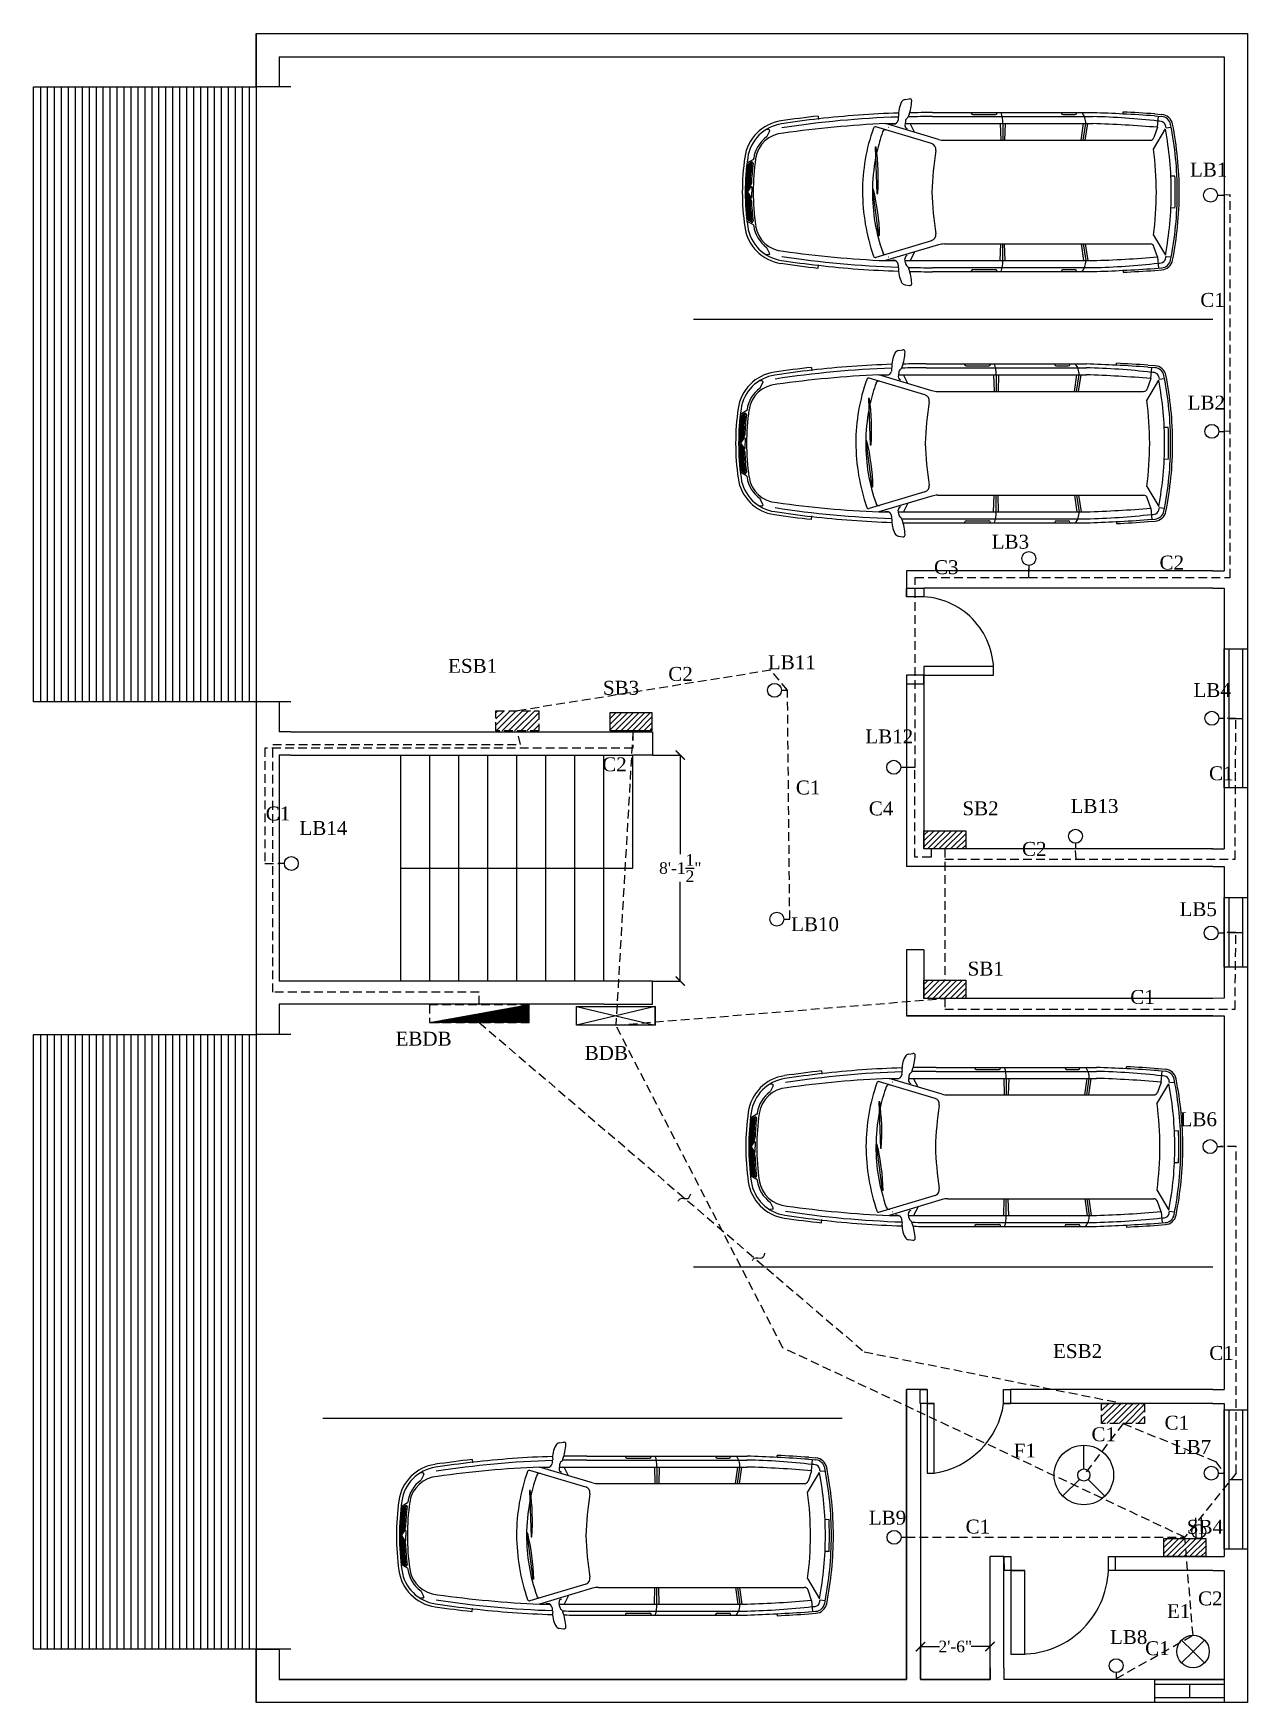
# Model space of a CAD drawing. Header units: inches. Extents: x -2152 to 9073, y -5017 to 214.
# Drawn here: x -1059 to -536, y -621 to 99 of the extents above; entities that cross this region are included whole.
import ezdxf

# ---------------------------------------------------------------- set-up
doc = ezdxf.new("R2010")
doc.units = ezdxf.units.IN
doc.header["$LTSCALE"] = 15
doc.header["$MEASUREMENT"] = 0
doc.header["$PDMODE"] = 1
doc.header["$PDSIZE"] = 120
doc.linetypes.add('HIDDEN', pattern=[0.375, 0.25, -0.125])
for name, color, linetype in [('cad-block.com', 7, 'Continuous'), ('conduit break', 7, 'Continuous'), ('Doors', 46, 'Continuous'), ('Electrical', 7, 'Continuous'), ('Emergency', 130, 'HIDDEN'), ('Fittings', 7, 'Continuous'), ('Hidden', 242, 'HIDDEN'), ('Text', 7, 'Continuous'), ('Windows', 140, 'Continuous')]:
    doc.layers.add(name, color=color, linetype=linetype)
doc.styles.get("Standard").update_dxf_attribs({"font": 'times.ttf'})
doc.dimstyles.get("Standard").update_dxf_attribs({"dimtxt": 5, "dimasz": 4, "dimexe": 0.18, "dimexo": 0.0625, "dimgap": 0.09, "dimtad": 0, "dimtih": 1, "dimtoh": 1, "dimdec": 4, "dimzin": 0, "dimdsep": 46, "dimlunit": 4, "dimtxsty": 'Standard', "dimblk": 'ARCHTICK', "dimcen": 6, "dimadec": 0, "dimazin": 0, "dimtfac": 1, "dimtdec": 4, "dimtofl": 0, "dimtmove": 0, "dimatfit": 3, "dimfxl": 1, "dimtolj": 1, "dimtzin": 0, "dimarcsym": 0})

# ---------------------------------------------------------------- blocks, each defined once
blk = doc.blocks.new('A$C1AFB6E19')
for p, q in [((1633, 1868), (1676, 1874)), ((760, 1699), (763, 1666)), ((1909, 1735), (3517, 1735)), ((1909, 1695), (3517, 1695)), ((2296, 1730), (2296, 1735)), ((2311, 1715), (2540, 1715)), ((2555, 1730), (2555, 1735)), ((3201, 1730), (3201, 1735)), ((3216, 1715), (3336, 1715)), ((3351, 1730), (3351, 1735)), ((3818, 1722), (3819, 1742)), ((4134, 1703), (4205, 1697)), ((4136, 1723), (4207, 1717)), ((4164, 1588), (4174, 1699)), ((266, 1564), (240, 1566)), ((274, 1550), (247, 1495)), ((1898, 1424), (1339, 1591)), ((1436, 1625), (1535, 1625)), ((1968, 1466), (1436, 1625)), ((1564, 1668), (1563, 1660)), ((1635, 1646), (1631, 1607)), ((1633, 1625), (3517, 1625)), ((1727, 1538), (1683, 1625)), ((2587, 1625), (2592, 1458)), ((2611, 1625), (2611, 1458)), ((2636, 1625), (2631, 1458)), ((3399, 1458), (3423, 1625)), ((3419, 1458), (3444, 1625)), ((3439, 1458), (3464, 1625)), ((4123, 1369), (4243, 1571)), ((4164, 1588), (4128, 1484)), ((4249, 1582), (4298, 1588)), ((1333, 1389), (1350, 924)), ((1343, 1389), (1333, 1389)), ((2026, 1458), (4090, 1458)), ((112, 1266), (47, 1227)), ((92, 1237), (64, 1220)), ((40, 938), (87, 1008)), ((4338, 1098), (4298, 1096)), ((40, 937), (87, 867)), ((52, 938), (86, 988)), ((52, 937), (86, 886)), ((95, 986), (95, 938)), ((95, 889), (95, 937)), ((1316, 963), (1307, 962)), ((1307, 962), (1367, 500)), ((1350, 924), (1359, 924)), ((4338, 777), (4298, 779)), ((112, 609), (47, 647)), ((92, 638), (64, 654)), ((4123, 505), (4243, 304)), ((274, 325), (247, 380)), ((1898, 450), (1339, 283)), ((1367, 500), (1377, 502)), ((1968, 408), (1436, 250)), ((1727, 336), (1683, 250)), ((2026, 417), (4090, 417)), ((2587, 250), (2592, 417)), ((2611, 250), (2611, 417)), ((2636, 250), (2631, 417)), ((3399, 417), (3423, 250)), ((3419, 417), (3444, 250)), ((3439, 417), (3464, 250)), ((4164, 287), (4128, 390)), ((266, 311), (240, 308)), ((760, 175), (763, 209)), ((1436, 250), (1535, 250)), ((1564, 207), (1563, 215)), ((1635, 228), (1631, 267)), ((1633, 250), (3517, 250)), ((1909, 180), (3517, 180)), ((4134, 172), (4205, 178)), ((4164, 287), (4174, 175)), ((4249, 293), (4298, 287)), ((1633, 7), (1676, 0)), ((1909, 140), (3517, 140)), ((2296, 145), (2296, 140)), ((2311, 160), (2540, 160)), ((2555, 145), (2555, 140)), ((3201, 145), (3201, 140)), ((3216, 160), (3336, 160)), ((3351, 145), (3351, 140)), ((3818, 153), (3819, 133)), ((4136, 152), (4207, 158))]:
    blk.add_line(p, q)
for centre, radius, start, end in [((1821, 1719), 255, 151.2266, 184.9942), ((1641, 1818), 50, 99.2101, 151.2266), ((1207, 1874), 492, 339.878, 357.6913), ((1679, 1855), 20, 357.6913, 99.2101), ((1947, -9037), 10802, 96.3074, 98.2959), ((1864, -7926), 9621, 91.7716, 98.7656), ((1864, -7925), 9660, 91.7707, 96.5449), ((1467, 1688), 100, 348.1083, 4.9942), ((1685, 1641), 50, 128.1727, 173.5799), ((1629, 1713), 41.1, 308.1727, 348.7801), ((1909, -11066), 12761, 90, 91.096), ((1909, -11066), 12801, 90, 91.0305), ((2311, 1730), 15, 180, 270), ((2540, 1730), 15, 270, 0), ((2308, 1636), 304, 357.8813, 18.9108), ((3216, 1730), 15, 180, 270), ((3336, 1730), 15, 270, 0), ((3289, 1633), 155, 356.9873, 40.8552), ((3382, -5036), 6732, 83.2825, 88.8635), ((2918, -15899), 17643, 87.0782, 88.0562), ((2918, -15899), 17643, 86.0493, 87.0782), ((2918, -15899), 17663, 86.0493, 87.0782), ((4197, 1597), 100, 11.2743, 85.133), ((4197, 1597), 120, 11.2743, 85.133), ((450, 1226), 430, 98.2959, 171.9694), ((450, 1226), 400, 98.2959, 171.9694), ((431, 1231), 300, 93.6894, 171.9063), ((265, 1554), 10, 333.5251, 84.6577), ((1864, -7925), 9660, 96.5449, 98.7615), ((1891, -8916), 10550, 92.471, 98.0602), ((3099, 943), 1894, 160.3901, 180.0138), ((1333, 1572), 20, 73.3881, 160.3901), ((3099, 943), 1794, 160.5282, 167.22), ((1435, 1531), 30, 73.3881, 160.5282), ((2076, -22441), 24034, 91.4468, 91.4503), ((2145, -19955), 21585, 91.6727, 91.7127), ((1514, 1670), 50, 271.6727, 348.1083), ((1661, 1604), 30, 173.5799, 258.0136), ((3151, -10456), 12086, 85.1894, 88.2799), ((2262, -19974), 21708, 84.8788, 84.958), ((4195, 1597), 50, 10.5383, 85.133), ((887, 937), 3415, 0, 10.6867), ((887, 982), 3415, 10.1152, 10.5383), ((887, 937), 3475, 0, 11.2743), ((887, 937), 3495, 0, 11.2743), ((431, 1231), 320, 125.7107, 171.9063), ((238, 1499), 10, 305.7107, 333.5251), ((-889, 1077), 2253, 356.1076, 7.9577), ((1881, 1367), 60, 348.9049, 73.3881), ((5543, 802), 3645, 171.2702, 177.8764), ((2026, 1658), 200, 253.3881, 270), ((4090, 1498), 40, 270, 340.5991), ((887, 937), 3265, 0, 7.6043), ((2495, 938), 2495, 171.9694, 180.0078), ((2495, 938), 2465, 171.9694, 180.0078), ((2495, 938), 2455, 173.7472, 180), ((2495, 938), 2443, 173.3007, 179.5727), ((74, 1203), 20, 120.4766, 173.7472), ((2495, 938), 2431, 173.0859, 179.1361), ((2495, 938), 2419, 172.8771, 178.6898), ((98, 1228), 10, 353.0944, 120.4766), ((2495, 938), 2405, 173.0944, 177.9556), ((2495, 938), 2385, 171.9063, 180.0078), ((2495, 938), 2405, 171.9063, 172.157), ((3099, 943), 1794, 169.095, 180.0138), ((62, 1024), 30, 326.36, 357.9556), ((887, 937), 3455, 0, 2.6628), ((2495, 937), 2495, 179.9922, 188.0306), ((2495, 937), 2465, 179.9922, 188.0306), ((2495, 937), 2455, 180, 186.2528), ((2495, 937), 2443, 180.4273, 186.6993), ((2495, 937), 2431, 180.8639, 186.9141), ((2495, 937), 2419, 181.3102, 187.1229), ((90, 986), 5, 0, 146.4863), ((90, 889), 5, 213.5137, 0), ((62, 850), 30, 2.0444, 33.64), ((2495, 937), 2405, 182.0444, 186.9056), ((2495, 937), 2385, 179.9922, 188.0937), ((3239, 955), 2034, 180.3247, 198.9193), ((3100, 932), 1795, 179.6316, 199.4683), ((-875, 440), 2253, 1.5598, 13.4099), ((5543, 1072), 3645, 182.1236, 188.7298), ((887, 937), 3265, 352.3957, 0), ((887, 937), 3415, 349.3133, 0), ((887, 937), 3475, 348.7257, 0), ((887, 937), 3495, 348.7257, 0), ((887, 937), 3455, 357.3372, 0), ((450, 648), 430, 188.0306, 261.7041), ((450, 648), 400, 188.0306, 261.7041), ((74, 672), 20, 186.2528, 239.5234), ((98, 646), 10, 239.5234, 6.9056), ((2495, 937), 2405, 187.843, 188.0937), ((431, 643), 320, 188.0937, 234.2893), ((431, 643), 300, 188.0937, 266.3106), ((1881, 508), 60, 286.6119, 11.0951), ((238, 375), 10, 26.4749, 54.2893), ((1891, 10790), 10550, 261.9398, 267.529), ((2026, 217), 200, 90, 106.6119), ((4090, 377), 40, 19.4009, 90), ((265, 320), 10, 275.3423, 26.4749), ((1947, 10912), 10802, 261.7041, 263.6926), ((1864, 9800), 9660, 261.2385, 263.4551), ((1864, 9801), 9621, 261.2344, 268.2284), ((1864, 9800), 9660, 263.4551, 268.2293), ((1864, 9800), 9660, 263.4551, 268.2293), ((1333, 302), 20, 199.6099, 286.6119), ((1435, 343), 30, 199.4718, 286.6119), ((2076, 24316), 24034, 268.5497, 268.5532), ((2145, 21830), 21585, 268.2873, 268.3273), ((1514, 204), 50, 11.8917, 88.3273), ((1467, 186), 100, 355.0058, 11.8917), ((1821, 155), 255, 175.0058, 208.7734), ((1661, 271), 30, 101.9864, 186.4201), ((1685, 234), 50, 186.4201, 231.8273), ((1629, 162), 41.1, 11.2199, 51.8273), ((1909, 12940), 12761, 268.904, 270), ((1207, 1), 492, 2.3087, 20.122), ((2308, 238), 304, 341.0892, 2.1187), ((3289, 241), 155, 319.1448, 3.0127), ((3151, 12331), 12086, 271.7201, 274.8106), ((3382, 6911), 6732, 271.1365, 276.7175), ((2918, 17773), 17643, 272.9218, 273.9507), ((2262, 21848), 21708, 275.042, 275.1212), ((4195, 277), 50, 274.867, 349.4617), ((4197, 277), 100, 274.867, 348.7257), ((4197, 277), 120, 274.867, 348.7257), ((887, 893), 3415, 349.4617, 349.8848), ((1641, 56), 50, 208.7734, 260.7899), ((1679, 20), 20, 260.7899, 2.3087), ((1909, 12940), 12801, 268.9695, 270), ((2311, 145), 15, 90, 180), ((2540, 145), 15, 0, 90), ((3216, 145), 15, 90, 180), ((3336, 145), 15, 0, 90), ((2918, 17773), 17643, 271.9438, 272.9218), ((2918, 17773), 17663, 272.9218, 273.9507)]:
    blk.add_arc(centre, radius, start, end)
blk = doc.blocks.new('A$C6DF15AF1')
at = {"layer": 'cad-block.com'}
blk.add_blockref('A$C1AFB6E19', (0, 0), dxfattribs=at)
blk = doc.blocks.new('door small')
at = {"layer": 'Doors'}
for p, q in [((281.5, -407.5), (278.5, -407.5)), ((278.5, -407.5), (278.5, -431.5)), ((281.5, -431.5), (281.5, -407.5)), ((251.5, -437.5), (251.5, -431.5)), ((251.5, -431.5), (254.5, -431.5)), ((254.5, -431.5), (254.5, -437.5)), ((278.5, -431.5), (281.5, -431.5)), ((281.5, -431.5), (281.5, -437.5)), ((284.5, -431.5), (281.5, -431.5)), ((284.5, -437.5), (284.5, -431.5)), ((254.5, -437.5), (251.5, -437.5)), ((281.5, -437.5), (284.5, -437.5))]:
    blk.add_line(p, q, dxfattribs=at)
blk.add_arc((280, -433), 25.54, 86.63354, 176.63354, dxfattribs=at)
blk = doc.blocks.new('ENTRANCE')
for p, q in [((729.24, 249.93), (729.24, 515.18)), ((732.24, 515.18), (732.24, 249.93)), ((735.24, 515.18), (735.24, 249.93)), ((738.24, 515.18), (738.24, 249.93)), ((741.24, 515.18), (741.24, 249.93)), ((744.24, 515.18), (744.24, 249.93)), ((747.24, 515.18), (747.24, 249.93)), ((750.24, 515.18), (750.24, 249.93)), ((753.24, 515.18), (753.24, 249.93)), ((756.24, 515.18), (756.24, 249.93)), ((759.24, 515.18), (759.24, 249.93)), ((762.24, 515.18), (762.24, 249.93)), ((765.24, 515.18), (765.24, 249.93)), ((768.24, 515.18), (768.24, 249.93)), ((771.24, 515.18), (771.24, 249.93)), ((774.24, 515.18), (774.24, 249.93)), ((777.24, 515.18), (777.24, 249.93)), ((780.24, 515.18), (780.24, 249.93)), ((783.24, 515.18), (783.24, 249.93)), ((786.24, 515.18), (786.24, 249.93)), ((789.24, 515.18), (789.24, 249.93)), ((789.24, 515.18), (789.24, 249.93)), ((792.24, 515.18), (792.24, 249.93)), ((795.24, 515.18), (795.24, 249.93)), ((798.24, 515.18), (798.24, 249.93)), ((801.24, 515.18), (801.24, 249.93)), ((804.24, 515.18), (804.24, 249.93)), ((807.24, 515.18), (807.24, 249.93)), ((810.24, 515.18), (810.24, 249.93)), ((813.24, 515.18), (813.24, 249.93)), ((816.24, 515.18), (816.24, 249.93)), ((819.24, 515.18), (819.24, 249.93)), ((822.24, 515.18), (822.24, 249.93)), ((825.24, 515.18), (825.24, 249.93))]:
    blk.add_line(p, q)
blk = doc.blocks.new('_ArchTick')
at = {"color": 0, "linetype": 'ByBlock', "const_width": 0.15}
blk.add_lwpolyline([(-0.5, -0.5), (0.5, 0.5)], dxfattribs=at)
blk = doc.blocks.new('*D107')
at = {"layer": 'Defpoints', "color": 0, "transparency": 16777216}
for p in [(-792.23, -212.49), (-792.23, -309.99), (-780.3, -309.99)]:
    blk.add_point(p, dxfattribs=at)
at = {"layer": 'Text', "color": 0, "lineweight": -2, "transparency": 16777216}
for p, q in [((-792.17, -212.49), (-780.12, -212.49)), ((-780.3, -212.49), (-780.3, -255.29)), ((-780.3, -309.99), (-780.3, -267.2)), ((-792.17, -309.99), (-780.12, -309.99))]:
    blk.add_line(p, q, dxfattribs=at)
at = {"layer": 'Text', "color": 0, "lineweight": -2, "transparency": 16777216, "xscale": 4, "yscale": 4, "zscale": 4}
for p, rotation in [((-780.3, -212.49), 90), ((-780.3, -309.99), 270)]:
    blk.add_blockref('_ArchTick', p, dxfattribs=dict(at, rotation=rotation))
at = {"layer": 'Text', "color": 0, "transparency": 16777216, "insert": (-780.3, -261.24), "char_height": 5, "attachment_point": 5}
blk.add_mtext('\\A1;8\'-1{\\H1.000000x;\\S1/2;}"', dxfattribs=at)
blk = doc.blocks.new('door s')
at = {"layer": 'Doors'}
for p, q in [((1460.33, -82.85), (1454.33, -82.85)), ((1454.33, -82.85), (1454.33, -118.85)), ((1460.33, -118.85), (1460.33, -82.85)), ((1415.33, -124.85), (1415.33, -118.85)), ((1415.33, -118.85), (1418.33, -118.85)), ((1418.33, -118.85), (1418.33, -124.85)), ((1454.33, -118.85), (1460.33, -118.85)), ((1460.33, -118.85), (1454.33, -118.85)), ((1460.33, -118.85), (1463.33, -118.85)), ((1460.33, -124.85), (1460.33, -118.85)), ((1463.33, -118.85), (1463.33, -124.85)), ((1418.33, -124.85), (1415.33, -124.85)), ((1463.33, -124.85), (1460.33, -124.85))]:
    blk.add_line(p, q, dxfattribs=at)
blk.add_arc((1455.83, -120.35), 37.53, 87.70939, 177.70939, dxfattribs=at)
blk = doc.blocks.new('Window Toilet')
at = {"layer": 'Windows'}
for p, q in [((293, -254.5), (329, -254.5)), ((293, -266.5), (293, -254.5)), ((293, -257), (329, -257)), ((311, -257), (311, -264)), ((329, -254.5), (329, -266.5)), ((329, -264), (293, -264)), ((329, -266.5), (293, -266.5))]:
    blk.add_line(p, q, dxfattribs=at)
blk = doc.blocks.new('Window Big')
at = {"layer": 'Windows'}
for p, q in [((367.2, -212.7), (439.2, -212.7)), ((367.2, -224.7), (367.2, -212.7)), ((367.2, -215.2), (439.2, -215.2)), ((403.2, -215.2), (403.2, -222.2)), ((439.2, -212.7), (439.2, -224.7)), ((439.2, -222.2), (367.2, -222.2)), ((439.2, -224.7), (367.2, -224.7))]:
    blk.add_line(p, q, dxfattribs=at)
blk = doc.blocks.new('door 2')
at = {"layer": 'Doors'}
for p, q in [((622.04, -394.53), (619.04, -394.53)), ((619.04, -394.53), (619.04, -424.53)), ((622.04, -424.53), (622.04, -394.53)), ((586.04, -430.53), (586.04, -424.53)), ((586.04, -424.53), (589.04, -424.53)), ((589.04, -424.53), (589.04, -430.53)), ((619.04, -424.53), (622.04, -424.53)), ((622.04, -424.53), (619.04, -424.53)), ((622.04, -424.53), (625.04, -424.53)), ((622.04, -430.53), (622.04, -424.53)), ((625.04, -424.53), (625.04, -430.53)), ((589.04, -430.53), (586.04, -430.53)), ((625.04, -430.53), (622.04, -430.53))]:
    blk.add_line(p, q, dxfattribs=at)
blk.add_arc((624.25, -429.74), 35.59, 98.41372, 171.58628, dxfattribs=at)
blk = doc.blocks.new('*D117')
at = {"layer": 'Defpoints', "color": 0, "transparency": 16777216}
for p in [(-646.73, -597.07), (-676.73, -611.24), (-646.73, -611.24)]:
    blk.add_point(p, dxfattribs=at)
at = {"layer": 'Text', "color": 0, "lineweight": -2, "transparency": 16777216}
for p, q in [((-676.73, -611.18), (-676.73, -596.89)), ((-676.73, -597.07), (-668.59, -597.07)), ((-646.73, -597.07), (-654.87, -597.07)), ((-646.73, -611.18), (-646.73, -596.89))]:
    blk.add_line(p, q, dxfattribs=at)
at = {"layer": 'Text', "color": 0, "lineweight": -2, "transparency": 16777216, "xscale": 4, "yscale": 4, "zscale": 4, "rotation": 180}
blk.add_blockref('_ArchTick', (-676.73, -597.07), dxfattribs=at)
at = {"layer": 'Text', "color": 0, "lineweight": -2, "transparency": 16777216, "xscale": 4, "yscale": 4, "zscale": 4}
blk.add_blockref('_ArchTick', (-646.73, -597.07), dxfattribs=at)
at = {"layer": 'Text', "color": 0, "transparency": 16777216, "insert": (-661.73, -597.07), "char_height": 5, "attachment_point": 5}
blk.add_mtext('\\A1;2\'-6"', dxfattribs=at)
blk = doc.blocks.new('switch board')
at = {"layer": 'Fittings'}
h = blk.add_hatch(dxfattribs=at)
h.set_pattern_fill('ANSI31', color=256, scale=14, style=0)
h.paths.add_polyline_path([(-262.5, -452.62), (-262.5, -444.78), (-280.5, -444.78), (-280.5, -452.62)])
blk.add_lwpolyline([(-280.5, -444.78), (-262.5, -444.78), (-262.5, -452.62), (-280.5, -452.62)], close=True, dxfattribs=at)
blk = doc.blocks.new('LBulb')
blk.add_line((-245.4, -401.1), (-241, -401.1))
blk.add_circle((-250.4, -401.1), 5.03)
blk = doc.blocks.new('fan')
at = {"layer": 'Fittings'}
for p, q in [((-299.4, -397), (-299.4, -380)), ((-302.6, -404.5), (-314.6, -416.4)), ((-296.3, -404.5), (-284.3, -416.5))]:
    blk.add_line(p, q, dxfattribs=at)
for radius in [21.4, 4.39]:
    blk.add_circle((-299.4, -401.4), radius, dxfattribs=at)
blk = doc.blocks.new('exhaust')
at = {"layer": 'Electrical'}
for q in [(-247.45, -491.65), (-247.45, -501.55), (-237.55, -491.65), (-237.55, -501.55)]:
    blk.add_line((-242.5, -496.6), q, dxfattribs=at)
blk.add_circle((-242.5, -496.6), 7, dxfattribs=at)
blk = doc.blocks.new('MDB')
at = {"layer": 'Fittings'}
for p, q in [((-280.48, -456.36), (-246.64, -464.37)), ((-246.64, -456.36), (-280.48, -464.37)), ((-246.64, -464.37), (-246.64, -456.36))]:
    blk.add_line(p, q, dxfattribs=at)
blk.add_lwpolyline([(-280.48, -456.36), (-246.64, -456.36), (-246.64, -464.37), (-280.48, -464.37)], close=True, dxfattribs=at)
blk = doc.blocks.new('esb')
at = {"layer": 'Emergency'}
h = blk.add_hatch(dxfattribs=at)
h.set_pattern_fill('ANSI31', color=256, scale=15, style=0)
h.paths.add_polyline_path([(-826.17, -128.35), (-826.17, -119.65), (-844.76, -119.65), (-844.76, -128.35)])
for p, q in [((-844.76, -119.65), (-826.17, -119.65)), ((-844.76, -128.35), (-844.76, -119.65)), ((-826.17, -119.65), (-826.17, -128.35)), ((-826.17, -128.35), (-844.76, -128.35))]:
    blk.add_line(p, q, dxfattribs=at)
blk = doc.blocks.new('ebdb')
at = {"layer": 'Emergency'}
h = blk.add_hatch(dxfattribs=at)
h.set_pattern_fill('ANSI31', color=256, style=0)
h.paths.add_polyline_path([(-845.15, -337.29), (-845.15, -329.54), (-888.04, -337.29)])
for p, q in [((-845.15, -329.54), (-888.04, -329.54)), ((-888.04, -329.54), (-888.04, -337.29)), ((-888.04, -337.29), (-845.15, -329.54)), ((-845.15, -337.29), (-845.15, -329.54)), ((-888.04, -337.29), (-845.15, -337.29))]:
    blk.add_line(p, q, dxfattribs=at)
blk = doc.blocks.new('2pin 5A socket at SB')
at = {"layer": 'Fittings'}
for p, q in [((-249.4, -380), (-254, -380)), ((-249.4, -384), (-254, -384)), ((-249.4, -380), (-239.6, -380)), ((-249.4, -384), (-239.6, -384))]:
    blk.add_line(p, q, dxfattribs=at)
blk.add_circle((-249.4, -382), 5, dxfattribs=at)

msp = doc.modelspace()

# ---------------------------------------------------------------- linework, layer by layer
for p, q in [((-963.23311, 98.81935), (-535.67061, 98.75685)), ((-963.23311, 75.75685), (-963.23311, 98.81935)), ((-963.23311, 98.75685), (-535.73311, 98.75685)), ((-963.23311, 98.75685), (-963.23311, 75.75685)), ((-535.73311, 98.75685), (-535.73311, -621.24315)), ((-535.67061, 98.75685), (-535.73311, -621.24315)), ((-953.23311, 88.75685), (-545.73311, 88.75685)), ((-953.23311, 88.75685), (-953.23311, 75.75685)), ((-545.73311, 88.75685), (-545.73311, -132.99315)), ((-1059.23311, 75.75685), (-963.23311, 75.75685)), ((-948.23311, 75.75685), (-963.23311, 75.75685)), ((-953.23311, 75.75685), (-963.23311, 75.75685)), ((-550.73311, -24.61815), (-774.65354, -24.61815)), ((-550.73311, -132.99315), (-682.73311, -132.99315)), ((-682.73311, -132.99315), (-682.73311, -144.22806)), ((-550.73311, -132.99315), (-545.73311, -132.99315)), ((-682.73311, -140.47806), (-675.23311, -140.47806)), ((-550.73311, -140.49315), (-675.23311, -140.49315)), ((-675.23311, -140.49315), (-675.23311, -144.22806)), ((-550.73311, -140.49315), (-545.73311, -140.49315)), ((-545.73311, -140.49315), (-545.73311, -252.99315)), ((-682.73311, -177.97806), (-682.73311, -260.49315)), ((-675.23311, -174.22806), (-675.23311, -252.99315)), ((-682.73311, -181.72806), (-675.23311, -181.72806)), ((-963.23311, -189.49315), (-1059.23311, -189.49315)), ((-963.23311, -189.49315), (-963.23311, -332.99315)), ((-948.23311, -189.49315), (-963.23311, -189.49315)), ((-948.23311, -189.49315), (-963.23311, -189.49315)), ((-953.23311, -189.49315), (-953.23311, -202.49315)), ((-948.23311, -202.49315), (-953.23311, -202.49315)), ((-948.23311, -202.49315), (-800.73311, -202.49315)), ((-800.73311, -202.49315), (-792.23311, -202.49315)), ((-792.23311, -202.49315), (-792.23311, -212.49315)), ((-953.23311, -212.49315), (-953.23311, -309.99315)), ((-948.23311, -212.49315), (-953.23311, -212.49315)), ((-948.23311, -212.49315), (-800.73311, -212.49315)), ((-900.73311, -309.99315), (-900.73311, -212.49315)), ((-888.23311, -309.99315), (-888.23311, -212.49315)), ((-875.73311, -309.99315), (-875.73311, -212.49315)), ((-863.23311, -309.99315), (-863.23311, -212.49315)), ((-850.73311, -309.99315), (-850.73311, -212.49315)), ((-838.23311, -309.99315), (-838.23311, -212.49315)), ((-825.73311, -309.99315), (-825.73311, -212.49315)), ((-813.23311, -309.99315), (-813.23311, -212.49315)), ((-800.73311, -261.24315), (-800.73311, -212.49315)), ((-792.23311, -212.49315), (-800.73311, -212.49315)), ((-550.73311, -252.99315), (-675.23311, -252.99315)), ((-900.73311, -261.24315), (-800.73311, -261.24315)), ((-675.23311, -260.49315), (-682.73311, -260.49315)), ((-550.73311, -260.49315), (-675.23311, -260.49315)), ((-545.73311, -260.49315), (-545.73311, -317.43065)), ((-682.73311, -296.49315), (-682.73311, -324.99315)), ((-675.23311, -296.49315), (-682.73311, -296.49315)), ((-675.23311, -296.49315), (-675.23311, -317.49315)), ((-948.23311, -309.99315), (-953.23311, -309.99315)), ((-813.23311, -309.99315), (-948.23311, -309.99315)), ((-792.23311, -309.99315), (-813.23311, -309.99315)), ((-792.23311, -319.99315), (-792.23311, -309.99315)), ((-948.23311, -319.99315), (-953.23311, -319.99315)), ((-953.23311, -319.99315), (-953.23311, -332.99315)), ((-813.23311, -319.99315), (-948.23311, -319.99315)), ((-813.23311, -319.99315), (-792.23311, -319.99315)), ((-550.73311, -317.49315), (-675.23311, -317.49315)), ((-545.73311, -317.43065), (-550.73311, -317.49315)), ((-682.73311, -324.99315), (-550.73311, -324.99315)), ((-550.73311, -324.99315), (-682.73311, -324.99315)), ((-545.73311, -324.99315), (-545.73311, -486.24315)), ((-1059.23311, -598.24315), (-1059.23311, -332.99315)), ((-1059.23311, -332.99315), (-963.23311, -332.99315)), ((-948.23311, -332.99315), (-963.23311, -332.99315)), ((-963.23311, -332.99315), (-963.23311, -598.24315)), ((-682.73311, -433.36815), (-774.65354, -433.36815)), ((-550.73311, -433.36815), (-682.73311, -433.36815)), ((-673.85687, -486.24315), (-682.73311, -486.24315)), ((-682.73311, -486.24315), (-682.73311, -606.24315)), ((-682.73311, -611.24315), (-682.73311, -486.24315)), ((-640.85687, -486.24315), (-637.85687, -486.24315)), ((-550.73311, -486.24315), (-637.85687, -486.24315)), ((-550.73311, -486.24315), (-545.73311, -486.24315)), ((-676.73311, -492.24315), (-676.73311, -606.24315)), ((-671.60687, -492.24315), (-676.73311, -492.24315)), ((-671.60687, -492.24315), (-670.85687, -492.24315)), ((-640.85687, -492.24315), (-637.85687, -492.24315)), ((-550.73311, -492.24315), (-637.85687, -492.24315)), ((-545.73311, -492.24315), (-545.73311, -558.2769)), ((-710.51612, -498.69024), (-934.43655, -498.69024)), ((-640.73311, -558.24315), (-646.73311, -558.24315)), ((-646.73311, -606.24315), (-646.73311, -558.24315)), ((-640.73311, -606.24315), (-640.73311, -558.24315)), ((-640.73311, -558.24315), (-640.70803, -564.2769)), ((-592.70803, -558.2769), (-550.73311, -558.2769)), ((-592.70803, -558.2769), (-592.70803, -564.24315)), ((-550.73311, -564.24315), (-595.70803, -564.24315)), ((-545.73311, -564.24315), (-545.73311, -611.24315)), ((-963.23311, -598.24315), (-1059.23311, -598.24315)), ((-963.23311, -621.24315), (-963.23311, -598.24314)), ((-963.23311, -598.24314), (-953.23311, -598.24315)), ((-953.23311, -598.24315), (-963.23311, -598.24314)), ((-963.23311, -598.24314), (-963.23311, -621.24315)), ((-963.23311, -598.24315), (-963.23311, -621.24315)), ((-948.23311, -598.24315), (-963.23311, -598.24315)), ((-953.23311, -598.24315), (-953.23311, -611.24315)), ((-953.23311, -598.24315), (-953.23311, -611.24315)), ((-953.23311, -611.24315), (-682.73311, -611.24315)), ((-682.73311, -611.24315), (-953.23311, -611.24315)), ((-676.73311, -606.24315), (-676.73311, -611.24315)), ((-646.73311, -611.24315), (-676.73311, -611.24315)), ((-676.73311, -611.24315), (-646.73311, -611.24315)), ((-646.73311, -611.24315), (-646.73311, -606.24315)), ((-545.73311, -611.24315), (-640.73311, -611.24315)), ((-535.73311, -621.24315), (-963.23311, -621.24315)), ((-535.73311, -621.24315), (-963.23311, -621.24315))]:
    msp.add_line(p, q)
at = {"layer": 'conduit break'}
for points in [[(-781.16556, -404.92097), (-780.40865, -403.86197), (-777.10781, -403.74945), (-775.79148, -401.72884)], [(-749.17419, -430.57755), (-748.41728, -429.51855), (-745.11644, -429.40603), (-743.80011, -427.38542)]]:
    msp.add_spline(points, degree=3, dxfattribs=at)
at = {"layer": 'Emergency'}
for p, q in [((-741.24076, -175.89387), (-850.52243, -193.39515)), ((-734.07672, -184.53952), (-741.24076, -175.89387)), ((-733.07944, -283.25133), (-734.07672, -184.53952)), ((-956.00205, -314.80433), (-956.00205, -208.00212)), ((-956.00205, -208.00212), (-849.19154, -208.00212)), ((-849.19154, -208.00212), (-850.52243, -202.0948)), ((-866.95802, -314.80433), (-956.00205, -314.80433)), ((-866.95802, -320.16667), (-866.95802, -314.80433)), ((-866.95802, -327.91497), (-701.01, -469.92558)), ((-701.01, -469.92558), (-589.35087, -492.15082)), ((-589.35087, -500.85047), (-606.27933, -523.06695)), ((-589.35087, -500.85047), (-549.44995, -517.16666)), ((-549.44995, -517.16666), (-545.73311, -522.25977))]:
    msp.add_line(p, q, dxfattribs=at)
at = {"layer": 'Fittings'}
for p, q in [((-550.73311, -132.99315), (-545.73311, -132.99315)), ((-550.73311, -140.49315), (-545.73311, -140.49315)), ((-948.23311, -202.49315), (-953.23311, -202.49315)), ((-800.73311, -202.49315), (-792.23311, -202.49315)), ((-948.23311, -212.49315), (-953.23311, -212.49315)), ((-550.79561, -252.99315), (-545.73311, -252.99315)), ((-550.73311, -260.49315), (-545.73311, -260.49315)), ((-948.23311, -309.99315), (-953.23311, -309.99315)), ((-948.23311, -319.99315), (-953.23311, -319.99315)), ((-953.23311, -319.99315), (-953.23311, -332.99315)), ((-813.23311, -319.99315), (-792.23311, -319.99315)), ((-550.73311, -324.99315), (-545.73311, -324.99315)), ((-550.73311, -486.24315), (-545.73311, -486.24315)), ((-550.73311, -492.24315), (-545.73311, -492.24315)), ((-550.73311, -558.2769), (-545.73311, -558.2769)), ((-550.73311, -564.24315), (-545.73311, -564.24315)), ((-682.73311, -606.24315), (-682.73311, -611.24315)), ((-676.73311, -606.24315), (-676.73311, -611.24315)), ((-646.73311, -606.24315), (-646.73311, -611.24315)), ((-640.73311, -606.24315), (-640.73311, -611.24315))]:
    msp.add_line(p, q, dxfattribs=at)
at = {"layer": 'Hidden'}
for p, q in [((-543.1589, 29.17611), (-546.09278, 29.08191)), ((-543.1589, -72.97369), (-543.1589, 29.17611)), ((-543.1589, -72.97369), (-545.73311, -72.83787)), ((-543.1589, -135.93951), (-543.1589, -72.97369)), ((-679.04062, -217.74409), (-679.04062, -135.93951)), ((-679.04062, -135.93951), (-630.00375, -135.93951)), ((-630.00375, -135.93951), (-630.00375, -132.01805)), ((-630.00375, -135.93951), (-543.1589, -135.93951)), ((-540.73311, -196.66165), (-545.51697, -196.59657)), ((-541.0901, -257.4233), (-540.73311, -196.66165)), ((-800.73311, -202.49315), (-808.08111, -329)), ((-800.73311, -202.49315), (-800.73311, -202.49315)), ((-800.73311, -202.49315), (-800.73311, -209.53783)), ((-800.73311, -209.53783), (-959.48354, -209.53783)), ((-959.48354, -209.53783), (-959.48354, -259.32531)), ((-682.64881, -217.74409), (-679.04062, -217.74409)), ((-679.2083, -256.56244), (-679.2083, -217.74409)), ((-672.18224, -256.56244), (-679.2083, -256.56244)), ((-666.23452, -252.99315), (-672.18224, -252.99315)), ((-672.18224, -252.99315), (-672.18224, -256.56244)), ((-666.23452, -252.99315), (-666.23452, -309.65323)), ((-666.23452, -252.99315), (-666.23452, -252.99315)), ((-666.23452, -252.99315), (-666.23452, -252.99315)), ((-666.23452, -252.99315), (-666.23452, -257.4233)), ((-666.23452, -257.4233), (-609.63772, -257.4233)), ((-609.63772, -257.4233), (-609.83885, -253.1376)), ((-609.63772, -257.4233), (-541.0901, -257.4233)), ((-959.48354, -259.32531), (-953.61806, -259.29321)), ((-540.73311, -288.98286), (-545.73311, -288.9619)), ((-541.09584, -322.07064), (-540.73311, -288.98286)), ((-808.08111, -329), (-666.23452, -317.49315)), ((-666.23452, -317.49315), (-666.23452, -322.07064)), ((-666.23452, -322.07064), (-541.09584, -322.07064)), ((-736.14284, -468.15605), (-808.08111, -329)), ((-540.56401, -381.39669), (-547.56925, -381.36776)), ((-540.56401, -522.25977), (-540.56401, -381.39669)), ((-562.7663, -549.91322), (-736.14284, -468.15605)), ((-540.56401, -522.25977), (-562.7663, -549.91322)), ((-682.73311, -549.91322), (-562.7663, -549.91322)), ((-559.18869, -592.19011), (-562.72198, -550.43698)), ((-592.30049, -610.90755), (-559.18869, -592.19011))]:
    msp.add_line(p, q, dxfattribs=at)

# ---------------------------------------------------------------- block references
for name, p in [('ENTRANCE', (-1788.47245, -439.42366)), ('MDB', (-544.5228, 135.36877)), ('ENTRANCE', (-1788.47245, -848.17366))]:
    msp.add_blockref(name, p)
at = {"xscale": 0.04300000000012005, "yscale": 0.04300000000012005, "zscale": 0.04300000000012005}
for p in [(-753.55722, -9.96348), (-756.42475, -118.34216), (-752.0359, -421.82508), (-902.70196, -589.48153)]:
    msp.add_blockref('A$C6DF15AF1', p, dxfattribs=at)
at = {"xscale": 0.5966070999190833, "yscale": 0.5966070999190833, "zscale": 0.5966070999190833, "rotation": 90}
msp.add_blockref('2pin 5A socket at SB', (-784.63719, -398.63703), dxfattribs=at)
at = {"layer": 'Doors', "xscale": 1.25, "yscale": 1.25, "zscale": 1.25, "rotation": 270}
msp.add_blockref('door small', (-135.85811, 173.89694), dxfattribs=at)
at = {"layer": 'Doors', "rotation": 180}
for name, p in [('door 2', (-51.81574, -916.77367)), ('door s', (822.61801, -683.12914))]:
    msp.add_blockref(name, p, dxfattribs=at)
at = {"layer": 'Electrical', "rotation": 180}
for p in [(-937.73498, -697.77255), (-937.73498, -762.27255), (-834.22244, -1003.0563)]:
    msp.add_blockref('switch board', p, dxfattribs=at)
at = {"layer": 'Electrical', "xscale": 0.6000000000000227, "yscale": 0.6000000000000227, "zscale": 0.6000000000000227}
msp.add_blockref('fan', (-426.62394, -282.22886), dxfattribs=at)
at = {"layer": 'Electrical'}
msp.add_blockref('exhaust', (-316.68869, -102.5896), dxfattribs=at)
at = {"layer": 'Emergency'}
for name, p in [('esb', (-15.05944, -73.7442)), ('switch board', (-530.00095, 250.61932)), ('ebdb', (-0.36041, 9.37003)), ('esb', (246.11212, -372.49986))]:
    msp.add_blockref(name, p, dxfattribs=at)
at = {"layer": 'Fittings', "xscale": 0.5966070999190833, "yscale": 0.5966070999190833, "zscale": 0.5966070999190833}
for p in [(-402.31047, 268.35747), (-401.68889, 166.43768), (-590.29441, 54.73604), (-401.73466, 42.67899), (-538.8665, 21.53147), (-589.29713, -43.97577), (-401.99329, -49.93801), (-402.47522, -142.0922), (-401.9508, -282.98446), (-538.72949, -310.63766)]:
    msp.add_blockref('LBulb', p, dxfattribs=at)
at = {"layer": 'Fittings'}
for p, xscale, yscale, zscale, rotation in [((-390.72819, -277.11207), 0.5966070999190265, 0.5966070999190265, 0.5966070999190265, 270), ((-370.56329, -396.91991), 0.5966070999190833, 0.5966070999190833, 0.5966070999190833, 270), ((-1097.40037, -498.56877), 0.5966070999190833, 0.5966070999190833, 0.5966070999190833, 180), ((-353.02493, -754.68986), 0.5966070999190833, 0.5966070999190833, 0.5966070999190833, 270)]:
    msp.add_blockref('LBulb', p, dxfattribs=dict(at, xscale=xscale, yscale=yscale, zscale=zscale, rotation=rotation))
at = {"layer": 'Windows', "xscale": 0.8333333333332575, "yscale": 0.8333333333332575, "zscale": 0.8333333333332575, "rotation": 90}
for name, p in [('Window Big', (-722.98246, -532.66013)), ('Window Toilet', (-757.81644, -548.14952)), ('Window Big', (-722.98246, -860.98625))]:
    msp.add_blockref(name, p, dxfattribs=at)
at = {"layer": 'Windows', "xscale": 0.8333333333332575, "yscale": 0.8333333333332575, "zscale": 0.8333333333332575}
msp.add_blockref('Window Toilet', (-819.90073, -399.13995), dxfattribs=at)

# ---------------------------------------------------------------- texts
at = {"layer": 'Emergency', "char_height": 6, "attachment_point": 1}
for s, insert, width in [('C2', (-785.47311, -174.48484), 14.2618909), ('C2', (-813.97311, -213.48484), 14.2618909), ('C1', (-730.47311, -223.48484), 15.3397789), ('C1', (-602.97311, -502.48484), 15.3397789), ('C1', (-571.47311, -497.48484), 15.3397789)]:
    msp.add_mtext(s, dxfattribs=dict(at, insert=insert, width=width))
at = {"layer": 'Hidden', "char_height": 6, "attachment_point": 1}
for s, insert, width in [('C1', (-556.06976, -13.14748), 15.3397789), ('C3', (-670.88401, -128.43937), 17.1129), ('C2', (-573.64342, -126.45798), 14.2618909), ('C1', (-552.29892, -217.33761), 15.3397789), ('C1', (-959.05836, -234.70352), 15.3397789), ('C4', (-699, -232.5), 16.5863363), ('C2', (-632.95041, -249.974), 14.2618909), ('C1', (-586.27546, -313.83184), 15.3397789), ('C1', (-552.19861, -467.38634), 15.3397789), ('C1', (-657.27563, -542.29471), 15.3397789), ('C2', (-557.02953, -573.28898), 14.2618909), ('C1', (-579.85213, -594.76783), 15.3397789)]:
    msp.add_mtext(s, dxfattribs=dict(at, insert=insert, width=width))
at = {"layer": 'Text', "char_height": 6, "attachment_point": 1}
for s, insert, width in [('LB1', (-560.50763, 43.04011), 12), ('LB2', (-561.50763, -57.45989), 12), ('LB3', (-646.00763, -117.45989), 12), ('ESB1', (-880.40931, -171.01604), 29.8868829), ('LB11', (-742.50763, -169.45989), 12), ('SB3', (-813.64097, -180.46369), 17), ('LB4', (-559.00763, -181.45989), 12), ('LB12', (-700.50763, -201.45989), 12), ('SB2', (-658.64097, -232.46369), 17), ('LB13', (-612.00763, -231.45989), 12), ('LB14', (-944.50763, -240.95989), 12), ('LB5', (-565.00763, -275.95989), 12), ('LB10', (-732.50763, -282.45989), 12), ('SB1', (-656.3769, -301.61692), 17), ('EBDB', (-903.06764, -331.85136), 35.9306311), ('BDB', (-821.5, -338), 18), ('LB6', (-564.99433, -366.58101), 12), ('ESB2', (-619.5547, -466.59423), 30.2566246), ('F1', (-636.5, -509.5), 19.7277803), ('LB7', (-567.50763, -507.95989), 12), ('LB9', (-699.00763, -538.45989), 12), ('SB4', (-561.86295, -542.40067), 17), ('E1', (-570.45275, -578.78626), 18), ('LB8', (-595.00763, -589.95989), 12)]:
    msp.add_mtext(s, dxfattribs=dict(at, insert=insert, width=width))

# ---------------------------------------------------------------- dimensions: what is measured, and where the dimension line sits
at = {"layer": 'Text'}
dim = msp.add_linear_dim(base=(-780.30098, -309.99315), p1=(-792.23311, -212.49315), p2=(-792.23311, -309.99315), angle=90, dimstyle='Standard', dxfattribs=at)
dim.commit()
dim.dimension.update_dxf_attribs({"geometry": '*D107', "text_midpoint": (-780.30098, -261.24315)})
dim = msp.add_linear_dim(base=(-646.73311, -597.06564), p1=(-676.73311, -611.24315), p2=(-646.73311, -611.24315), dimstyle='Standard', dxfattribs=at)
dim.commit()
dim.dimension.update_dxf_attribs({"geometry": '*D117', "text_midpoint": (-661.73311, -597.06564), "dimtype": 160})

doc.saveas('drawing.dxf')
